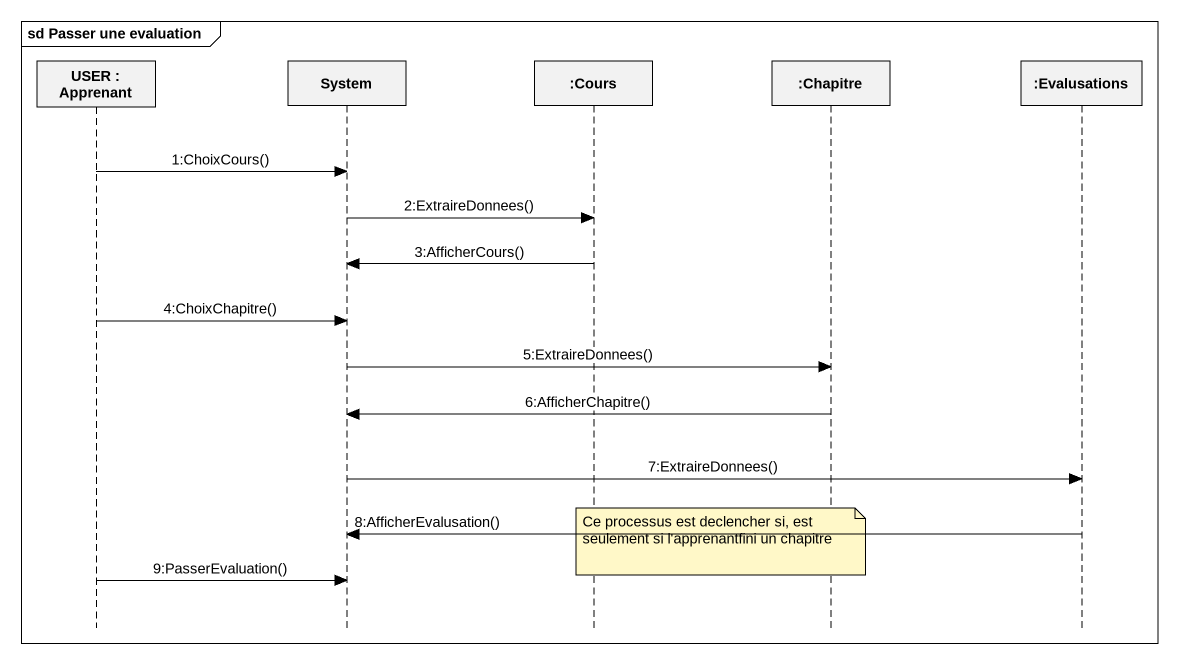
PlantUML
@startuml
mainframe sd Passer une evaluation
hide footbox
participant "USER : Apprenant" as USER
participant System
participant ":Cours" as Cours
participant ":Chapitre" as Chapitre
participant ":Evalusations" as Evalusations

USER -> System : 1:ChoixCours()
System -> Cours : 2:ExtraireDonnees()
Cours -> System : 3:AfficherCours()
USER -> System : 4:ChoixChapitre()
System -> Chapitre : 5:ExtraireDonnees()
Chapitre -> System : 6:AfficherChapitre()
System -> Evalusations : 7:ExtraireDonnees()
Evalusations -> System : 8:AfficherEvalusation()
note over Chapitre : Ce processus est declencher si, est seulement si l'apprenantfini un chapitre
USER -> System : 9:PasserEvaluation()
@enduml
